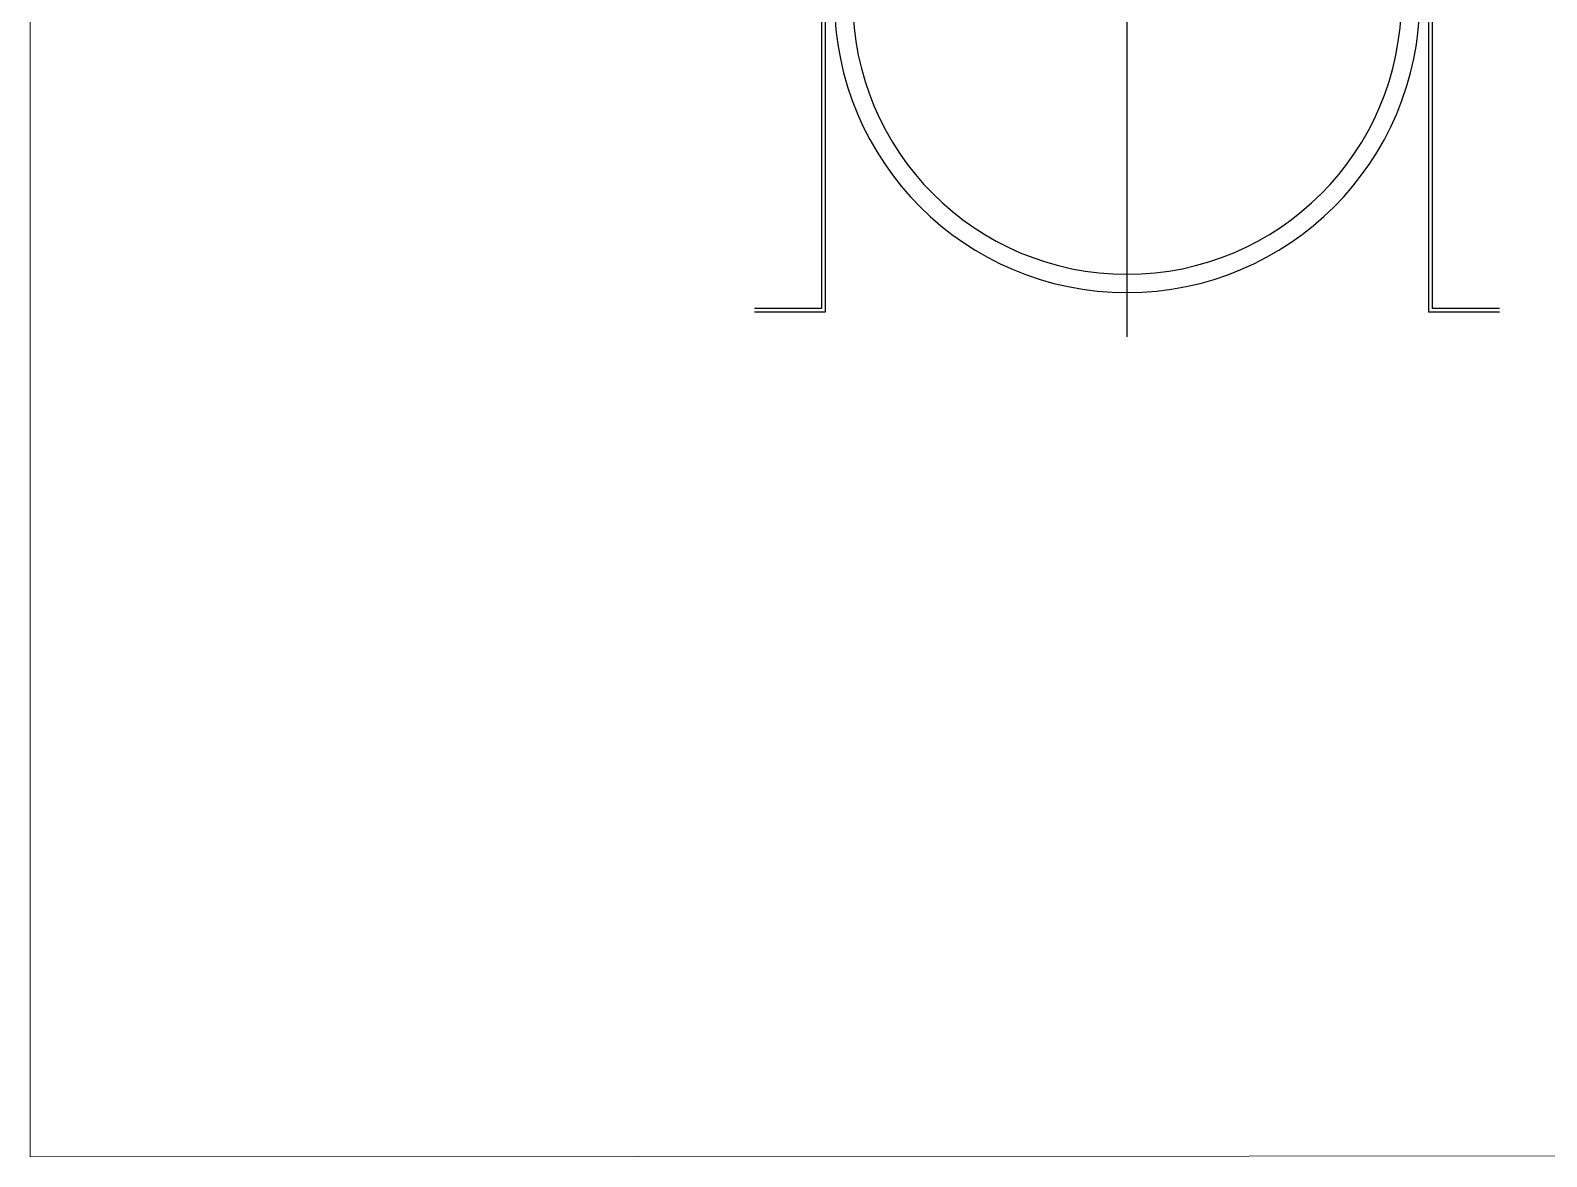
# Model space of a CAD drawing. Header units: millimetres. Extents: x 1731 to 55573, y 1167 to 54427.
# Drawn here: x 23849 to 24678, y 9612 to 10228 of the extents above; entities that cross this region are included whole.
import ezdxf

# ---------------------------------------------------------------- set-up
doc = ezdxf.new("R2010")
doc.units = ezdxf.units.MM
doc.linetypes.add('ACAD_ISO04W100', pattern=[30, 24, -3, 0, -3])
doc.layers.add('EX-PP-FRP DUCT', color=1, linetype='Continuous', lineweight=18)
doc.layers.add('EXHAUST DUICT', color=1, linetype='Continuous')

# ---------------------------------------------------------------- blocks, each defined once
blk = doc.blocks.new('blower')
at = {"layer": 'EXHAUST DUICT', "color": 0, "linetype": 'ACAD_ISO04W100', "ltscale": 10}
blk.add_line((1051837.66, 194500.21), (1051837.66, 193481.63), dxfattribs=at)
at = {"layer": 'EXHAUST DUICT', "color": 1}
for radius in [160, 150]:
    blk.add_circle((1051837.66, 194316.07), radius, dxfattribs=at)

msp = doc.modelspace()

# ---------------------------------------------------------------- linework, layer by layer
at = {"layer": 'EX-PP-FRP DUCT', "color": 7, "elevation": 99.02}
msp.add_lwpolyline([(24848.5, 9612.83), (23848.98, 9612.43), (23848.98, 11140.06), (24848.5, 11140.46)], close=True, dxfattribs=at)
at = {"layer": 'EXHAUST DUICT', "color": 8, "elevation": 99.02}
for points in [[(24652.18, 10075.94), (24615.56, 10075.94), (24615.56, 10244.58, 1), (24281.56, 10244.58), (24281.56, 10075.94), (24244.95, 10075.94)], [(24652.18, 10073.94), (24613.56, 10073.94), (24613.56, 10244.58, 1), (24283.56, 10244.58), (24283.56, 10073.94), (24244.95, 10073.94)]]:
    msp.add_lwpolyline(points, format="xyb", dxfattribs=at)

# ---------------------------------------------------------------- block references
at = {"layer": 'EXHAUST DUICT', "color": 1, "xscale": -1, "rotation": 180}
msp.add_blockref('blower', (-1027389.1, 204560.66, 99.02), dxfattribs=at)

doc.saveas('drawing.dxf')
